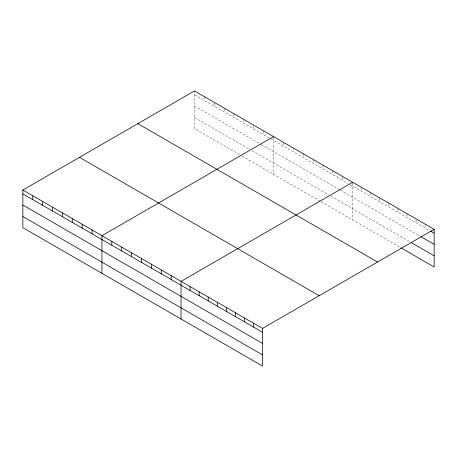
<?xml version="1.0" encoding="UTF-8"?>
<svg xmlns="http://www.w3.org/2000/svg" width="457" height="457" viewBox="0 0 457 457"><rect width="100%" height="100%" fill="white"/><g stroke="black" fill="none" stroke-linecap="round" stroke-linejoin="round"><path stroke-width="0.34" stroke-dasharray="2.29 1.71" d="M239.571 154.637L194.465 128.594L194.465 90.943M194.465 94.788L347.714 183.268M350.182 184.697L429.923 230.734M194.465 105.944L260.581 144.121M261.198 144.475L339.682 189.786M340.299 190.141L419.663 235.961M194.465 117.438L249.459 149.188M251.933 150.616L328.554 194.853M331.028 196.282L410.003 241.879M242.044 156.066L320.523 201.371M321.14 201.731L400.343 247.46M425.096 224.101L425.096 227.94M416.041 219.514L416.041 222.713M406.987 213.642L406.987 217.486M397.933 208.415L397.933 212.259M388.878 203.188L388.878 207.032M379.818 197.961L379.818 201.805M370.764 192.734L370.764 196.579M361.71 187.507L361.71 191.346M352.655 182.92L352.655 219.926M342.767 177.207L342.767 180.412M332.885 170.861L332.885 174.705M322.996 165.154L322.996 168.999M313.108 160.087L313.108 163.286M303.219 153.735L303.219 157.579M293.331 148.028L293.331 151.873M283.449 142.961L283.449 146.166M273.56 137.254L273.56 174.26M263.672 130.902L263.672 134.746M253.784 125.835L253.784 129.04M243.901 119.488L243.901 123.327M234.013 113.776L234.013 117.62M224.124 108.709L224.124 111.914M214.236 103.002L214.236 106.207M204.348 96.656L204.348 100.494"/><path stroke-width="0.69" d="M22.85 190.026L262.535 328.406L262.535 366.057L22.85 227.672L22.85 190.026L194.465 90.943L434.15 229.328L434.15 266.974L400.949 247.808M273.56 136.609L101.945 235.692L101.945 273.337M352.655 182.28L181.046 281.358L181.046 319.003M262.535 328.406L434.15 229.328M430.528 231.082L434.15 233.173M420.868 236.657L434.15 244.324M411.209 242.576L434.15 255.817M137.831 123.641L377.516 262.021M79.484 157.328L319.169 295.713M22.85 193.871L262.535 332.25M22.85 205.022L262.535 343.407M22.85 216.515L262.535 354.9M253.481 323.179L253.481 327.023M244.426 317.952L244.426 321.797M235.372 312.725L235.372 316.57M226.318 307.498L226.318 311.337M217.264 302.271L217.264 306.11M208.209 297.039L208.209 300.883M199.155 291.812L199.155 295.656M190.101 286.585L190.101 290.429M171.158 275.651L171.158 279.49M161.27 269.938L161.27 273.783M151.381 264.232L151.381 268.076M141.493 258.525L141.493 262.369M131.61 252.818L131.61 256.657M121.722 247.106L121.722 250.95M111.834 241.399L111.834 245.243M92.057 229.985L92.057 233.824M82.174 224.273L82.174 228.117M72.286 218.566L72.286 222.41M62.398 212.859L62.398 216.704M52.509 207.152L52.509 210.991M42.627 201.44L42.627 205.284M32.738 195.733L32.738 199.578"/></g></svg>
